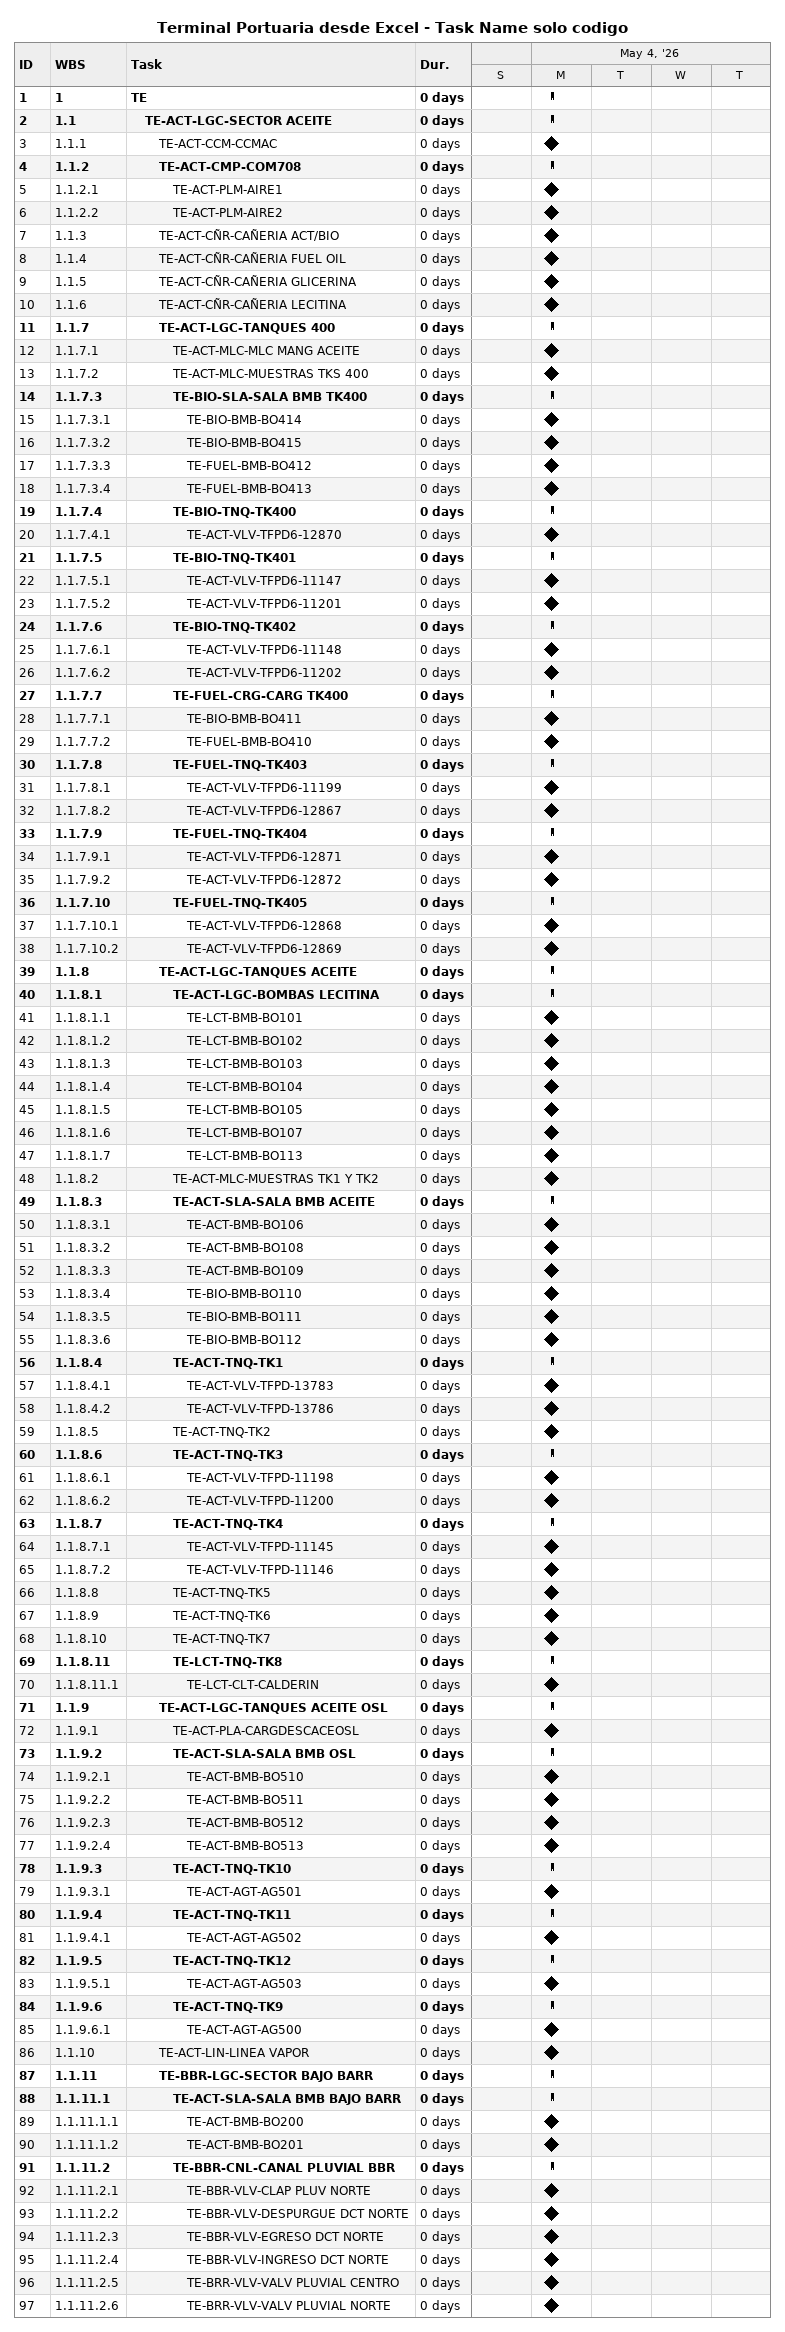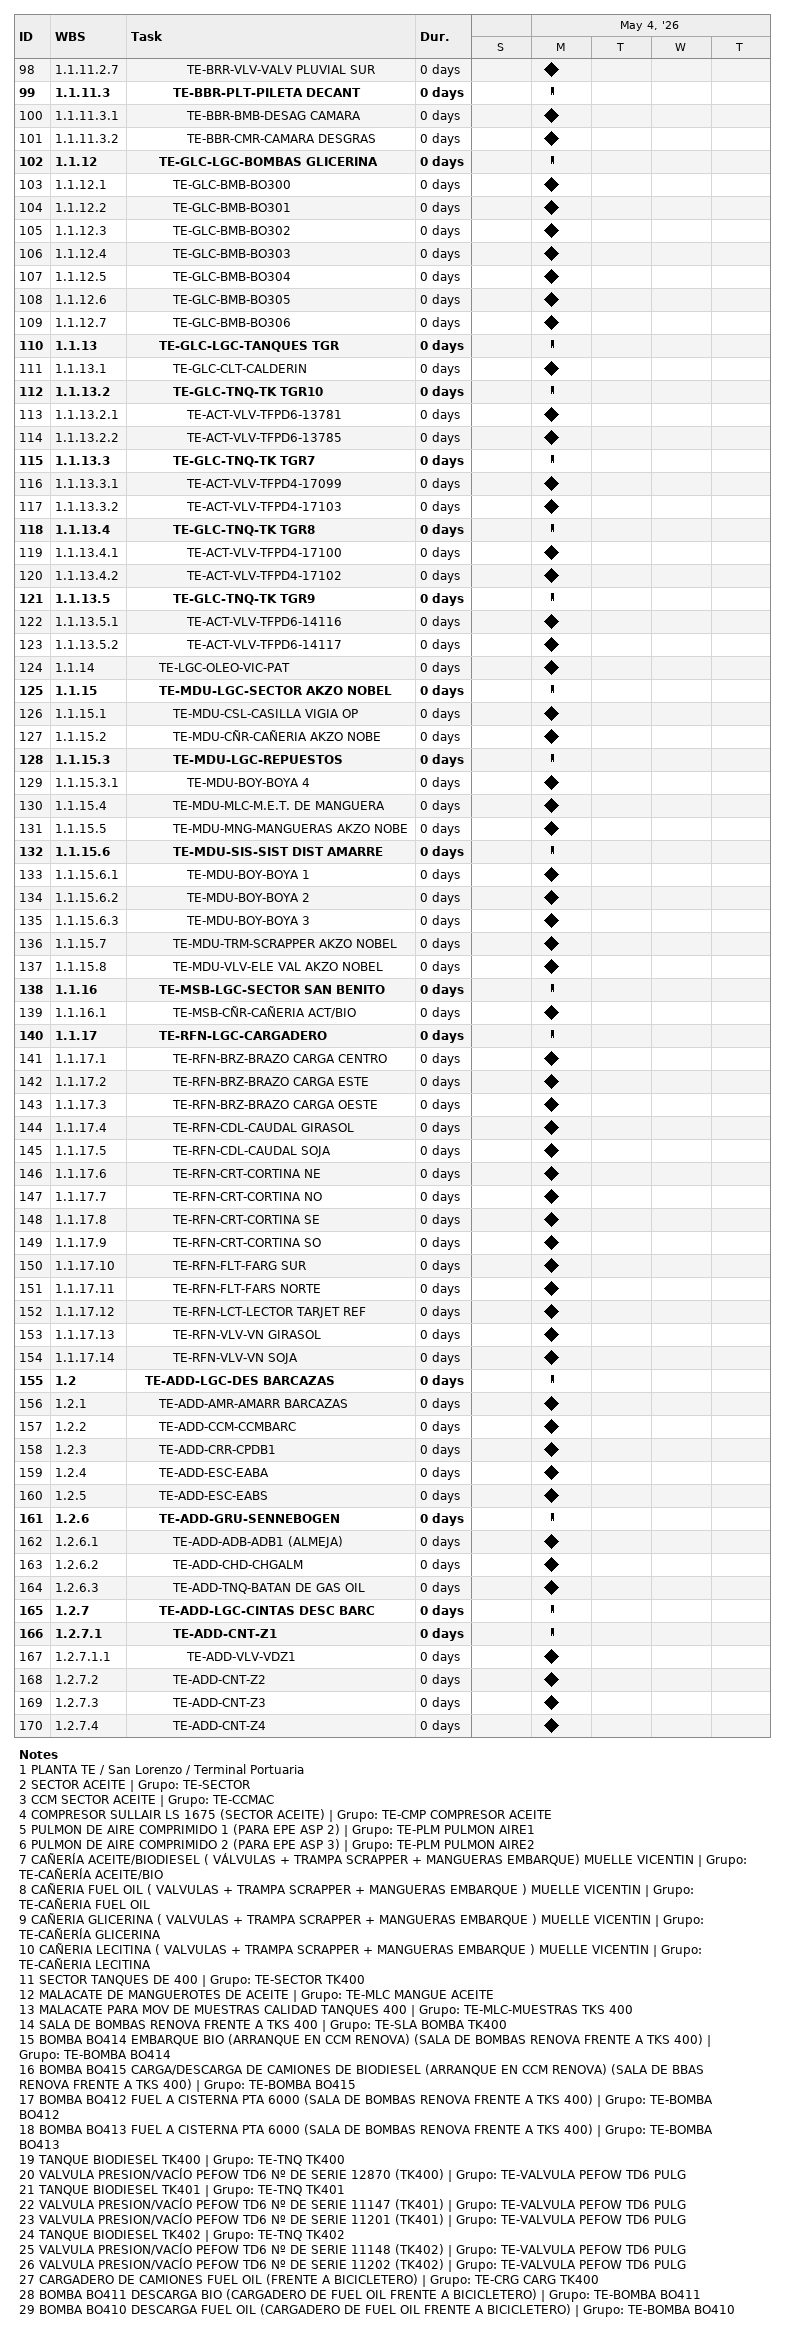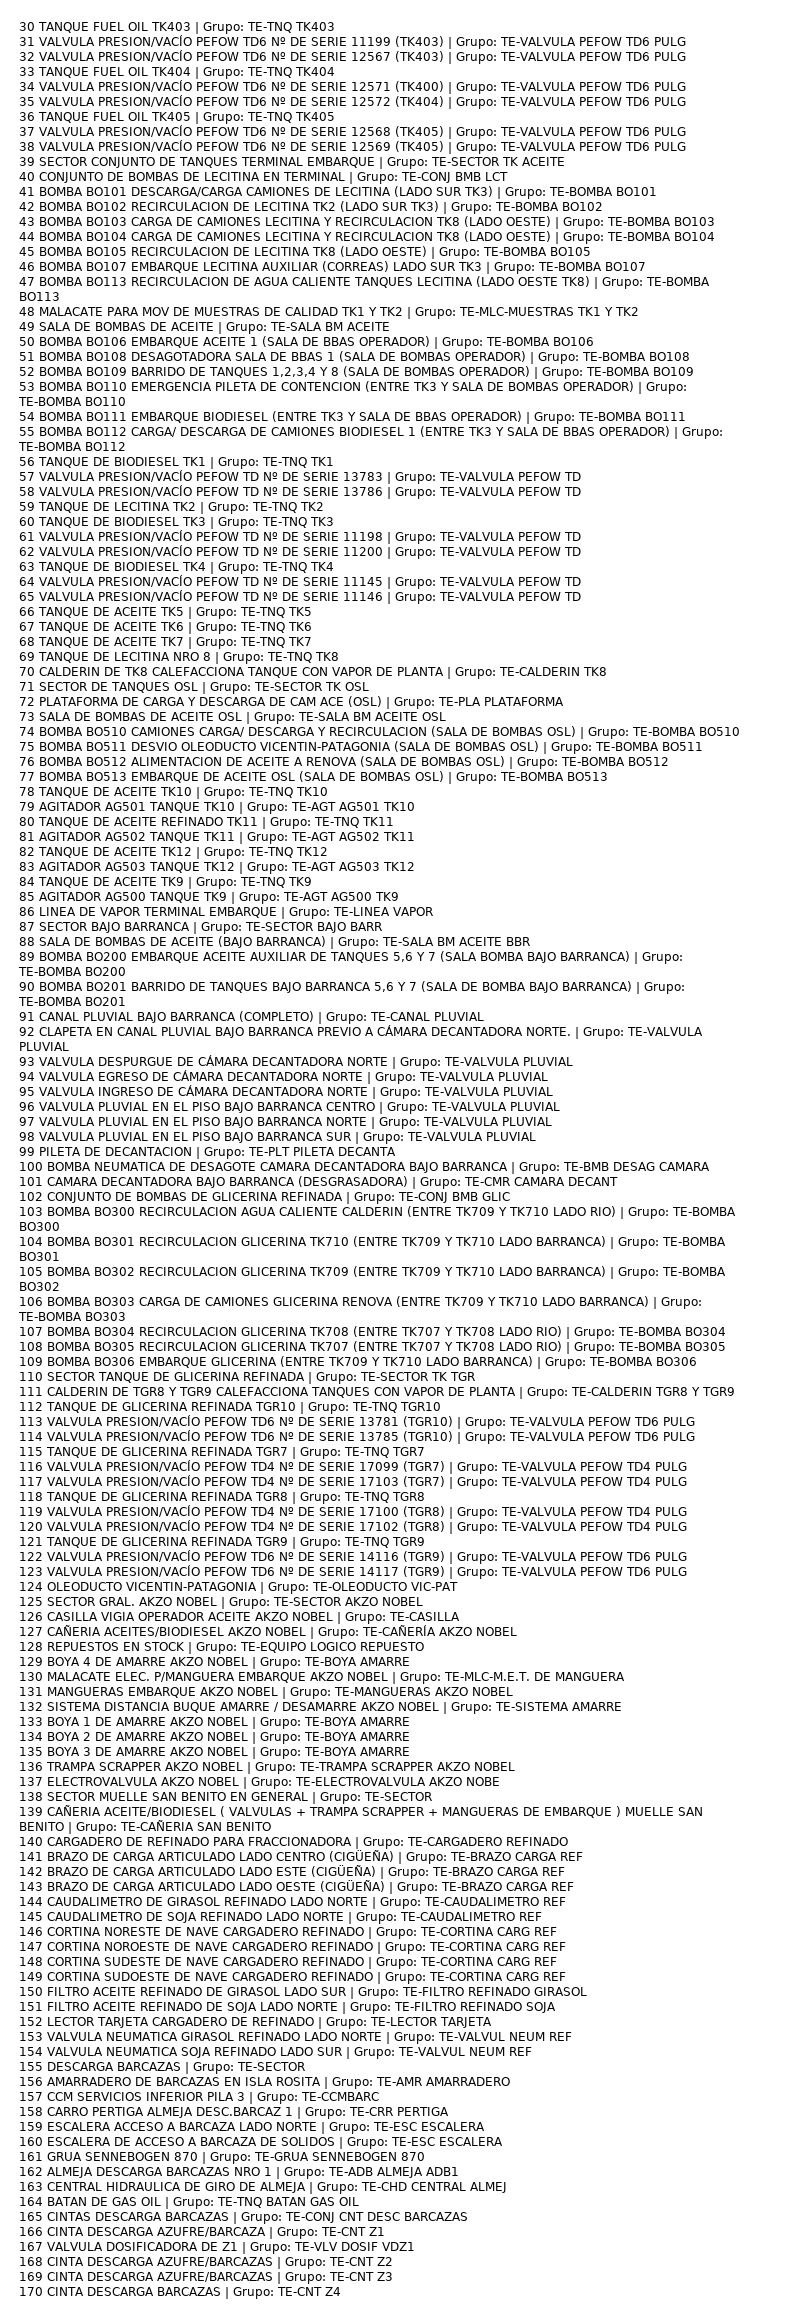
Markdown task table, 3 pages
Terminal Portuaria desde Excel - Task Name solo codigo

| ID | WBS | Task | Duration | Start | Finish |
|---|---|---|---|---|---|
| 1 | 1 | **TE** | 0d | 2026-05-04 | 2026-05-04 |
| 2 | 1.1 | **TE-ACT-LGC-SECTOR ACEITE** | 0d | 2026-05-04 | 2026-05-04 |
| 3 | 1.1.1 | TE-ACT-CCM-CCMAC | 0d | 2026-05-04 | 2026-05-04 |
| 4 | 1.1.2 | **TE-ACT-CMP-COM708** | 0d | 2026-05-04 | 2026-05-04 |
| 5 | 1.1.2.1 | TE-ACT-PLM-AIRE1 | 0d | 2026-05-04 | 2026-05-04 |
| 6 | 1.1.2.2 | TE-ACT-PLM-AIRE2 | 0d | 2026-05-04 | 2026-05-04 |
| 7 | 1.1.3 | TE-ACT-CÑR-CAÑERIA ACT/BIO | 0d | 2026-05-04 | 2026-05-04 |
| 8 | 1.1.4 | TE-ACT-CÑR-CAÑERIA FUEL OIL | 0d | 2026-05-04 | 2026-05-04 |
| 9 | 1.1.5 | TE-ACT-CÑR-CAÑERIA GLICERINA | 0d | 2026-05-04 | 2026-05-04 |
| 10 | 1.1.6 | TE-ACT-CÑR-CAÑERIA LECITINA | 0d | 2026-05-04 | 2026-05-04 |
| 11 | 1.1.7 | **TE-ACT-LGC-TANQUES 400** | 0d | 2026-05-04 | 2026-05-04 |
| 12 | 1.1.7.1 | TE-ACT-MLC-MLC MANG ACEITE | 0d | 2026-05-04 | 2026-05-04 |
| 13 | 1.1.7.2 | TE-ACT-MLC-MUESTRAS TKS 400 | 0d | 2026-05-04 | 2026-05-04 |
| 14 | 1.1.7.3 | **TE-BIO-SLA-SALA BMB TK400** | 0d | 2026-05-04 | 2026-05-04 |
| 15 | 1.1.7.3.1 | TE-BIO-BMB-BO414 | 0d | 2026-05-04 | 2026-05-04 |
| 16 | 1.1.7.3.2 | TE-BIO-BMB-BO415 | 0d | 2026-05-04 | 2026-05-04 |
| 17 | 1.1.7.3.3 | TE-FUEL-BMB-BO412 | 0d | 2026-05-04 | 2026-05-04 |
| 18 | 1.1.7.3.4 | TE-FUEL-BMB-BO413 | 0d | 2026-05-04 | 2026-05-04 |
| 19 | 1.1.7.4 | **TE-BIO-TNQ-TK400** | 0d | 2026-05-04 | 2026-05-04 |
| 20 | 1.1.7.4.1 | TE-ACT-VLV-TFPD6-12870 | 0d | 2026-05-04 | 2026-05-04 |
| 21 | 1.1.7.5 | **TE-BIO-TNQ-TK401** | 0d | 2026-05-04 | 2026-05-04 |
| 22 | 1.1.7.5.1 | TE-ACT-VLV-TFPD6-11147 | 0d | 2026-05-04 | 2026-05-04 |
| 23 | 1.1.7.5.2 | TE-ACT-VLV-TFPD6-11201 | 0d | 2026-05-04 | 2026-05-04 |
| 24 | 1.1.7.6 | **TE-BIO-TNQ-TK402** | 0d | 2026-05-04 | 2026-05-04 |
| 25 | 1.1.7.6.1 | TE-ACT-VLV-TFPD6-11148 | 0d | 2026-05-04 | 2026-05-04 |
| 26 | 1.1.7.6.2 | TE-ACT-VLV-TFPD6-11202 | 0d | 2026-05-04 | 2026-05-04 |
| 27 | 1.1.7.7 | **TE-FUEL-CRG-CARG TK400** | 0d | 2026-05-04 | 2026-05-04 |
| 28 | 1.1.7.7.1 | TE-BIO-BMB-BO411 | 0d | 2026-05-04 | 2026-05-04 |
| 29 | 1.1.7.7.2 | TE-FUEL-BMB-BO410 | 0d | 2026-05-04 | 2026-05-04 |
| 30 | 1.1.7.8 | **TE-FUEL-TNQ-TK403** | 0d | 2026-05-04 | 2026-05-04 |
| 31 | 1.1.7.8.1 | TE-ACT-VLV-TFPD6-11199 | 0d | 2026-05-04 | 2026-05-04 |
| 32 | 1.1.7.8.2 | TE-ACT-VLV-TFPD6-12867 | 0d | 2026-05-04 | 2026-05-04 |
| 33 | 1.1.7.9 | **TE-FUEL-TNQ-TK404** | 0d | 2026-05-04 | 2026-05-04 |
| 34 | 1.1.7.9.1 | TE-ACT-VLV-TFPD6-12871 | 0d | 2026-05-04 | 2026-05-04 |
| 35 | 1.1.7.9.2 | TE-ACT-VLV-TFPD6-12872 | 0d | 2026-05-04 | 2026-05-04 |
| 36 | 1.1.7.10 | **TE-FUEL-TNQ-TK405** | 0d | 2026-05-04 | 2026-05-04 |
| 37 | 1.1.7.10.1 | TE-ACT-VLV-TFPD6-12868 | 0d | 2026-05-04 | 2026-05-04 |
| 38 | 1.1.7.10.2 | TE-ACT-VLV-TFPD6-12869 | 0d | 2026-05-04 | 2026-05-04 |
| 39 | 1.1.8 | **TE-ACT-LGC-TANQUES ACEITE** | 0d | 2026-05-04 | 2026-05-04 |
| 40 | 1.1.8.1 | **TE-ACT-LGC-BOMBAS LECITINA** | 0d | 2026-05-04 | 2026-05-04 |
| 41 | 1.1.8.1.1 | TE-LCT-BMB-BO101 | 0d | 2026-05-04 | 2026-05-04 |
| 42 | 1.1.8.1.2 | TE-LCT-BMB-BO102 | 0d | 2026-05-04 | 2026-05-04 |
| 43 | 1.1.8.1.3 | TE-LCT-BMB-BO103 | 0d | 2026-05-04 | 2026-05-04 |
| 44 | 1.1.8.1.4 | TE-LCT-BMB-BO104 | 0d | 2026-05-04 | 2026-05-04 |
| 45 | 1.1.8.1.5 | TE-LCT-BMB-BO105 | 0d | 2026-05-04 | 2026-05-04 |
| 46 | 1.1.8.1.6 | TE-LCT-BMB-BO107 | 0d | 2026-05-04 | 2026-05-04 |
| 47 | 1.1.8.1.7 | TE-LCT-BMB-BO113 | 0d | 2026-05-04 | 2026-05-04 |
| 48 | 1.1.8.2 | TE-ACT-MLC-MUESTRAS TK1 Y TK2 | 0d | 2026-05-04 | 2026-05-04 |
| 49 | 1.1.8.3 | **TE-ACT-SLA-SALA BMB ACEITE** | 0d | 2026-05-04 | 2026-05-04 |
| 50 | 1.1.8.3.1 | TE-ACT-BMB-BO106 | 0d | 2026-05-04 | 2026-05-04 |
| 51 | 1.1.8.3.2 | TE-ACT-BMB-BO108 | 0d | 2026-05-04 | 2026-05-04 |
| 52 | 1.1.8.3.3 | TE-ACT-BMB-BO109 | 0d | 2026-05-04 | 2026-05-04 |
| 53 | 1.1.8.3.4 | TE-BIO-BMB-BO110 | 0d | 2026-05-04 | 2026-05-04 |
| 54 | 1.1.8.3.5 | TE-BIO-BMB-BO111 | 0d | 2026-05-04 | 2026-05-04 |
| 55 | 1.1.8.3.6 | TE-BIO-BMB-BO112 | 0d | 2026-05-04 | 2026-05-04 |
| 56 | 1.1.8.4 | **TE-ACT-TNQ-TK1** | 0d | 2026-05-04 | 2026-05-04 |
| 57 | 1.1.8.4.1 | TE-ACT-VLV-TFPD-13783 | 0d | 2026-05-04 | 2026-05-04 |
| 58 | 1.1.8.4.2 | TE-ACT-VLV-TFPD-13786 | 0d | 2026-05-04 | 2026-05-04 |
| 59 | 1.1.8.5 | TE-ACT-TNQ-TK2 | 0d | 2026-05-04 | 2026-05-04 |
| 60 | 1.1.8.6 | **TE-ACT-TNQ-TK3** | 0d | 2026-05-04 | 2026-05-04 |
| 61 | 1.1.8.6.1 | TE-ACT-VLV-TFPD-11198 | 0d | 2026-05-04 | 2026-05-04 |
| 62 | 1.1.8.6.2 | TE-ACT-VLV-TFPD-11200 | 0d | 2026-05-04 | 2026-05-04 |
| 63 | 1.1.8.7 | **TE-ACT-TNQ-TK4** | 0d | 2026-05-04 | 2026-05-04 |
| 64 | 1.1.8.7.1 | TE-ACT-VLV-TFPD-11145 | 0d | 2026-05-04 | 2026-05-04 |
| 65 | 1.1.8.7.2 | TE-ACT-VLV-TFPD-11146 | 0d | 2026-05-04 | 2026-05-04 |
| 66 | 1.1.8.8 | TE-ACT-TNQ-TK5 | 0d | 2026-05-04 | 2026-05-04 |
| 67 | 1.1.8.9 | TE-ACT-TNQ-TK6 | 0d | 2026-05-04 | 2026-05-04 |
| 68 | 1.1.8.10 | TE-ACT-TNQ-TK7 | 0d | 2026-05-04 | 2026-05-04 |
| 69 | 1.1.8.11 | **TE-LCT-TNQ-TK8** | 0d | 2026-05-04 | 2026-05-04 |
| 70 | 1.1.8.11.1 | TE-LCT-CLT-CALDERIN | 0d | 2026-05-04 | 2026-05-04 |
| 71 | 1.1.9 | **TE-ACT-LGC-TANQUES ACEITE OSL** | 0d | 2026-05-04 | 2026-05-04 |
| 72 | 1.1.9.1 | TE-ACT-PLA-CARGDESCACEOSL | 0d | 2026-05-04 | 2026-05-04 |
| 73 | 1.1.9.2 | **TE-ACT-SLA-SALA BMB OSL** | 0d | 2026-05-04 | 2026-05-04 |
| 74 | 1.1.9.2.1 | TE-ACT-BMB-BO510 | 0d | 2026-05-04 | 2026-05-04 |
| 75 | 1.1.9.2.2 | TE-ACT-BMB-BO511 | 0d | 2026-05-04 | 2026-05-04 |
| 76 | 1.1.9.2.3 | TE-ACT-BMB-BO512 | 0d | 2026-05-04 | 2026-05-04 |
| 77 | 1.1.9.2.4 | TE-ACT-BMB-BO513 | 0d | 2026-05-04 | 2026-05-04 |
| 78 | 1.1.9.3 | **TE-ACT-TNQ-TK10** | 0d | 2026-05-04 | 2026-05-04 |
| 79 | 1.1.9.3.1 | TE-ACT-AGT-AG501 | 0d | 2026-05-04 | 2026-05-04 |
| 80 | 1.1.9.4 | **TE-ACT-TNQ-TK11** | 0d | 2026-05-04 | 2026-05-04 |
| 81 | 1.1.9.4.1 | TE-ACT-AGT-AG502 | 0d | 2026-05-04 | 2026-05-04 |
| 82 | 1.1.9.5 | **TE-ACT-TNQ-TK12** | 0d | 2026-05-04 | 2026-05-04 |
| 83 | 1.1.9.5.1 | TE-ACT-AGT-AG503 | 0d | 2026-05-04 | 2026-05-04 |
| 84 | 1.1.9.6 | **TE-ACT-TNQ-TK9** | 0d | 2026-05-04 | 2026-05-04 |
| 85 | 1.1.9.6.1 | TE-ACT-AGT-AG500 | 0d | 2026-05-04 | 2026-05-04 |
| 86 | 1.1.10 | TE-ACT-LIN-LINEA VAPOR | 0d | 2026-05-04 | 2026-05-04 |
| 87 | 1.1.11 | **TE-BBR-LGC-SECTOR BAJO BARR** | 0d | 2026-05-04 | 2026-05-04 |
| 88 | 1.1.11.1 | **TE-ACT-SLA-SALA BMB BAJO BARR** | 0d | 2026-05-04 | 2026-05-04 |
| 89 | 1.1.11.1.1 | TE-ACT-BMB-BO200 | 0d | 2026-05-04 | 2026-05-04 |
| 90 | 1.1.11.1.2 | TE-ACT-BMB-BO201 | 0d | 2026-05-04 | 2026-05-04 |
| 91 | 1.1.11.2 | **TE-BBR-CNL-CANAL PLUVIAL BBR** | 0d | 2026-05-04 | 2026-05-04 |
| 92 | 1.1.11.2.1 | TE-BBR-VLV-CLAP PLUV NORTE | 0d | 2026-05-04 | 2026-05-04 |
| 93 | 1.1.11.2.2 | TE-BBR-VLV-DESPURGUE DCT NORTE | 0d | 2026-05-04 | 2026-05-04 |
| 94 | 1.1.11.2.3 | TE-BBR-VLV-EGRESO DCT NORTE | 0d | 2026-05-04 | 2026-05-04 |
| 95 | 1.1.11.2.4 | TE-BBR-VLV-INGRESO DCT NORTE | 0d | 2026-05-04 | 2026-05-04 |
| 96 | 1.1.11.2.5 | TE-BRR-VLV-VALV PLUVIAL CENTRO | 0d | 2026-05-04 | 2026-05-04 |
| 97 | 1.1.11.2.6 | TE-BRR-VLV-VALV PLUVIAL NORTE | 0d | 2026-05-04 | 2026-05-04 |
| 98 | 1.1.11.2.7 | TE-BRR-VLV-VALV PLUVIAL SUR | 0d | 2026-05-04 | 2026-05-04 |
| 99 | 1.1.11.3 | **TE-BBR-PLT-PILETA DECANT** | 0d | 2026-05-04 | 2026-05-04 |
| 100 | 1.1.11.3.1 | TE-BBR-BMB-DESAG CAMARA | 0d | 2026-05-04 | 2026-05-04 |
| 101 | 1.1.11.3.2 | TE-BBR-CMR-CAMARA DESGRAS | 0d | 2026-05-04 | 2026-05-04 |
| 102 | 1.1.12 | **TE-GLC-LGC-BOMBAS GLICERINA** | 0d | 2026-05-04 | 2026-05-04 |
| 103 | 1.1.12.1 | TE-GLC-BMB-BO300 | 0d | 2026-05-04 | 2026-05-04 |
| 104 | 1.1.12.2 | TE-GLC-BMB-BO301 | 0d | 2026-05-04 | 2026-05-04 |
| 105 | 1.1.12.3 | TE-GLC-BMB-BO302 | 0d | 2026-05-04 | 2026-05-04 |
| 106 | 1.1.12.4 | TE-GLC-BMB-BO303 | 0d | 2026-05-04 | 2026-05-04 |
| 107 | 1.1.12.5 | TE-GLC-BMB-BO304 | 0d | 2026-05-04 | 2026-05-04 |
| 108 | 1.1.12.6 | TE-GLC-BMB-BO305 | 0d | 2026-05-04 | 2026-05-04 |
| 109 | 1.1.12.7 | TE-GLC-BMB-BO306 | 0d | 2026-05-04 | 2026-05-04 |
| 110 | 1.1.13 | **TE-GLC-LGC-TANQUES TGR** | 0d | 2026-05-04 | 2026-05-04 |
| 111 | 1.1.13.1 | TE-GLC-CLT-CALDERIN | 0d | 2026-05-04 | 2026-05-04 |
| 112 | 1.1.13.2 | **TE-GLC-TNQ-TK TGR10** | 0d | 2026-05-04 | 2026-05-04 |
| 113 | 1.1.13.2.1 | TE-ACT-VLV-TFPD6-13781 | 0d | 2026-05-04 | 2026-05-04 |
| 114 | 1.1.13.2.2 | TE-ACT-VLV-TFPD6-13785 | 0d | 2026-05-04 | 2026-05-04 |
| 115 | 1.1.13.3 | **TE-GLC-TNQ-TK TGR7** | 0d | 2026-05-04 | 2026-05-04 |
| 116 | 1.1.13.3.1 | TE-ACT-VLV-TFPD4-17099 | 0d | 2026-05-04 | 2026-05-04 |
| 117 | 1.1.13.3.2 | TE-ACT-VLV-TFPD4-17103 | 0d | 2026-05-04 | 2026-05-04 |
| 118 | 1.1.13.4 | **TE-GLC-TNQ-TK TGR8** | 0d | 2026-05-04 | 2026-05-04 |
| 119 | 1.1.13.4.1 | TE-ACT-VLV-TFPD4-17100 | 0d | 2026-05-04 | 2026-05-04 |
| 120 | 1.1.13.4.2 | TE-ACT-VLV-TFPD4-17102 | 0d | 2026-05-04 | 2026-05-04 |
| 121 | 1.1.13.5 | **TE-GLC-TNQ-TK TGR9** | 0d | 2026-05-04 | 2026-05-04 |
| 122 | 1.1.13.5.1 | TE-ACT-VLV-TFPD6-14116 | 0d | 2026-05-04 | 2026-05-04 |
| 123 | 1.1.13.5.2 | TE-ACT-VLV-TFPD6-14117 | 0d | 2026-05-04 | 2026-05-04 |
| 124 | 1.1.14 | TE-LGC-OLEO-VIC-PAT | 0d | 2026-05-04 | 2026-05-04 |
| 125 | 1.1.15 | **TE-MDU-LGC-SECTOR AKZO NOBEL** | 0d | 2026-05-04 | 2026-05-04 |
| 126 | 1.1.15.1 | TE-MDU-CSL-CASILLA VIGIA OP | 0d | 2026-05-04 | 2026-05-04 |
| 127 | 1.1.15.2 | TE-MDU-CÑR-CAÑERIA AKZO NOBE | 0d | 2026-05-04 | 2026-05-04 |
| 128 | 1.1.15.3 | **TE-MDU-LGC-REPUESTOS** | 0d | 2026-05-04 | 2026-05-04 |
| 129 | 1.1.15.3.1 | TE-MDU-BOY-BOYA 4 | 0d | 2026-05-04 | 2026-05-04 |
| 130 | 1.1.15.4 | TE-MDU-MLC-M.E.T. DE MANGUERA | 0d | 2026-05-04 | 2026-05-04 |
| 131 | 1.1.15.5 | TE-MDU-MNG-MANGUERAS AKZO NOBE | 0d | 2026-05-04 | 2026-05-04 |
| 132 | 1.1.15.6 | **TE-MDU-SIS-SIST DIST AMARRE** | 0d | 2026-05-04 | 2026-05-04 |
| 133 | 1.1.15.6.1 | TE-MDU-BOY-BOYA 1 | 0d | 2026-05-04 | 2026-05-04 |
| 134 | 1.1.15.6.2 | TE-MDU-BOY-BOYA 2 | 0d | 2026-05-04 | 2026-05-04 |
| 135 | 1.1.15.6.3 | TE-MDU-BOY-BOYA 3 | 0d | 2026-05-04 | 2026-05-04 |
| 136 | 1.1.15.7 | TE-MDU-TRM-SCRAPPER AKZO NOBEL | 0d | 2026-05-04 | 2026-05-04 |
| 137 | 1.1.15.8 | TE-MDU-VLV-ELE VAL AKZO NOBEL | 0d | 2026-05-04 | 2026-05-04 |
| 138 | 1.1.16 | **TE-MSB-LGC-SECTOR SAN BENITO** | 0d | 2026-05-04 | 2026-05-04 |
| 139 | 1.1.16.1 | TE-MSB-CÑR-CAÑERIA ACT/BIO | 0d | 2026-05-04 | 2026-05-04 |
| 140 | 1.1.17 | **TE-RFN-LGC-CARGADERO** | 0d | 2026-05-04 | 2026-05-04 |
| 141 | 1.1.17.1 | TE-RFN-BRZ-BRAZO CARGA CENTRO | 0d | 2026-05-04 | 2026-05-04 |
| 142 | 1.1.17.2 | TE-RFN-BRZ-BRAZO CARGA ESTE | 0d | 2026-05-04 | 2026-05-04 |
| 143 | 1.1.17.3 | TE-RFN-BRZ-BRAZO CARGA OESTE | 0d | 2026-05-04 | 2026-05-04 |
| 144 | 1.1.17.4 | TE-RFN-CDL-CAUDAL GIRASOL | 0d | 2026-05-04 | 2026-05-04 |
| 145 | 1.1.17.5 | TE-RFN-CDL-CAUDAL SOJA | 0d | 2026-05-04 | 2026-05-04 |
| 146 | 1.1.17.6 | TE-RFN-CRT-CORTINA NE | 0d | 2026-05-04 | 2026-05-04 |
| 147 | 1.1.17.7 | TE-RFN-CRT-CORTINA NO | 0d | 2026-05-04 | 2026-05-04 |
| 148 | 1.1.17.8 | TE-RFN-CRT-CORTINA SE | 0d | 2026-05-04 | 2026-05-04 |
| 149 | 1.1.17.9 | TE-RFN-CRT-CORTINA SO | 0d | 2026-05-04 | 2026-05-04 |
| 150 | 1.1.17.10 | TE-RFN-FLT-FARG SUR | 0d | 2026-05-04 | 2026-05-04 |
| 151 | 1.1.17.11 | TE-RFN-FLT-FARS NORTE | 0d | 2026-05-04 | 2026-05-04 |
| 152 | 1.1.17.12 | TE-RFN-LCT-LECTOR TARJET REF | 0d | 2026-05-04 | 2026-05-04 |
| 153 | 1.1.17.13 | TE-RFN-VLV-VN GIRASOL | 0d | 2026-05-04 | 2026-05-04 |
| 154 | 1.1.17.14 | TE-RFN-VLV-VN SOJA | 0d | 2026-05-04 | 2026-05-04 |
| 155 | 1.2 | **TE-ADD-LGC-DES BARCAZAS** | 0d | 2026-05-04 | 2026-05-04 |
| 156 | 1.2.1 | TE-ADD-AMR-AMARR BARCAZAS | 0d | 2026-05-04 | 2026-05-04 |
| 157 | 1.2.2 | TE-ADD-CCM-CCMBARC | 0d | 2026-05-04 | 2026-05-04 |
| 158 | 1.2.3 | TE-ADD-CRR-CPDB1 | 0d | 2026-05-04 | 2026-05-04 |
| 159 | 1.2.4 | TE-ADD-ESC-EABA | 0d | 2026-05-04 | 2026-05-04 |
| 160 | 1.2.5 | TE-ADD-ESC-EABS | 0d | 2026-05-04 | 2026-05-04 |
| 161 | 1.2.6 | **TE-ADD-GRU-SENNEBOGEN** | 0d | 2026-05-04 | 2026-05-04 |
| 162 | 1.2.6.1 | TE-ADD-ADB-ADB1 (ALMEJA) | 0d | 2026-05-04 | 2026-05-04 |
| 163 | 1.2.6.2 | TE-ADD-CHD-CHGALM | 0d | 2026-05-04 | 2026-05-04 |
| 164 | 1.2.6.3 | TE-ADD-TNQ-BATAN DE GAS OIL | 0d | 2026-05-04 | 2026-05-04 |
| 165 | 1.2.7 | **TE-ADD-LGC-CINTAS DESC BARC** | 0d | 2026-05-04 | 2026-05-04 |
| 166 | 1.2.7.1 | **TE-ADD-CNT-Z1** | 0d | 2026-05-04 | 2026-05-04 |
| 167 | 1.2.7.1.1 | TE-ADD-VLV-VDZ1 | 0d | 2026-05-04 | 2026-05-04 |
| 168 | 1.2.7.2 | TE-ADD-CNT-Z2 | 0d | 2026-05-04 | 2026-05-04 |
| 169 | 1.2.7.3 | TE-ADD-CNT-Z3 | 0d | 2026-05-04 | 2026-05-04 |
| 170 | 1.2.7.4 | TE-ADD-CNT-Z4 | 0d | 2026-05-04 | 2026-05-04 |

Notes
- 1: PLANTA TE / San Lorenzo / Terminal Portuaria
- 2: SECTOR ACEITE | Grupo: TE-SECTOR
- 3: CCM SECTOR ACEITE | Grupo: TE-CCMAC
- 4: COMPRESOR SULLAIR LS 1675 (SECTOR ACEITE) | Grupo: TE-CMP COMPRESOR ACEITE
- 5: PULMON DE AIRE COMPRIMIDO 1 (PARA EPE ASP 2) | Grupo: TE-PLM PULMON AIRE1
- 6: PULMON DE AIRE COMPRIMIDO 2 (PARA EPE ASP 3) | Grupo: TE-PLM PULMON AIRE2
- 7: CAÑERÍA ACEITE/BIODIESEL ( VÁLVULAS + TRAMPA SCRAPPER + MANGUERAS EMBARQUE) MUELLE VICENTIN | Grupo: TE-CAÑERÍA ACEITE/BIO
- 8: CAÑERIA FUEL OIL ( VALVULAS + TRAMPA SCRAPPER + MANGUERAS EMBARQUE ) MUELLE VICENTIN | Grupo: TE-CAÑERIA FUEL OIL
- 9: CAÑERIA GLICERINA ( VALVULAS + TRAMPA SCRAPPER + MANGUERAS EMBARQUE ) MUELLE VICENTIN | Grupo: TE-CAÑERÍA GLICERINA
- 10: CAÑERIA LECITINA ( VALVULAS + TRAMPA SCRAPPER + MANGUERAS EMBARQUE ) MUELLE VICENTIN | Grupo: TE-CAÑERIA LECITINA
- 11: SECTOR TANQUES DE 400 | Grupo: TE-SECTOR TK400
- 12: MALACATE DE MANGUEROTES DE ACEITE | Grupo: TE-MLC MANGUE ACEITE
- 13: MALACATE PARA MOV DE MUESTRAS CALIDAD TANQUES 400 | Grupo: TE-MLC-MUESTRAS TKS 400
- 14: SALA DE BOMBAS RENOVA FRENTE A TKS 400 | Grupo: TE-SLA BOMBA TK400
- 15: BOMBA BO414 EMBARQUE BIO (ARRANQUE EN CCM RENOVA) (SALA DE BOMBAS RENOVA FRENTE A TKS 400) | Grupo: TE-BOMBA BO414
- 16: BOMBA BO415 CARGA/DESCARGA DE CAMIONES DE BIODIESEL (ARRANQUE EN CCM RENOVA) (SALA DE BBAS RENOVA FRENTE A TKS 400) | Grupo: TE-BOMBA BO415
- 17: BOMBA BO412 FUEL A CISTERNA PTA 6000 (SALA DE BOMBAS RENOVA FRENTE A TKS 400) | Grupo: TE-BOMBA BO412
- 18: BOMBA BO413 FUEL A CISTERNA PTA 6000 (SALA DE BOMBAS RENOVA FRENTE A TKS 400) | Grupo: TE-BOMBA BO413
- 19: TANQUE BIODIESEL TK400 | Grupo: TE-TNQ TK400
- 20: VALVULA PRESION/VACÍO PEFOW TD6 Nº DE SERIE 12870 (TK400) | Grupo: TE-VALVULA PEFOW TD6 PULG
- 21: TANQUE BIODIESEL TK401 | Grupo: TE-TNQ TK401
- 22: VALVULA PRESION/VACÍO PEFOW TD6 Nº DE SERIE 11147 (TK401) | Grupo: TE-VALVULA PEFOW TD6 PULG
- 23: VALVULA PRESION/VACÍO PEFOW TD6 Nº DE SERIE 11201 (TK401) | Grupo: TE-VALVULA PEFOW TD6 PULG
- 24: TANQUE BIODIESEL TK402 | Grupo: TE-TNQ TK402
- 25: VALVULA PRESION/VACÍO PEFOW TD6 Nº DE SERIE 11148 (TK402) | Grupo: TE-VALVULA PEFOW TD6 PULG
- 26: VALVULA PRESION/VACÍO PEFOW TD6 Nº DE SERIE 11202 (TK402) | Grupo: TE-VALVULA PEFOW TD6 PULG
- 27: CARGADERO DE CAMIONES FUEL OIL (FRENTE A BICICLETERO) | Grupo: TE-CRG CARG TK400
- 28: BOMBA BO411 DESCARGA BIO (CARGADERO DE FUEL OIL FRENTE A BICICLETERO) | Grupo: TE-BOMBA BO411
- 29: BOMBA BO410 DESCARGA FUEL OIL (CARGADERO DE FUEL OIL FRENTE A BICICLETERO) | Grupo: TE-BOMBA BO410
- 30: TANQUE FUEL OIL TK403 | Grupo: TE-TNQ TK403
- 31: VALVULA PRESION/VACÍO PEFOW TD6 Nº DE SERIE 11199 (TK403) | Grupo: TE-VALVULA PEFOW TD6 PULG
- 32: VALVULA PRESION/VACÍO PEFOW TD6 Nº DE SERIE 12567 (TK403) | Grupo: TE-VALVULA PEFOW TD6 PULG
- 33: TANQUE FUEL OIL TK404 | Grupo: TE-TNQ TK404
- 34: VALVULA PRESION/VACÍO PEFOW TD6 Nº DE SERIE 12571 (TK400) | Grupo: TE-VALVULA PEFOW TD6 PULG
- 35: VALVULA PRESION/VACÍO PEFOW TD6 Nº DE SERIE 12572 (TK404) | Grupo: TE-VALVULA PEFOW TD6 PULG
- 36: TANQUE FUEL OIL TK405 | Grupo: TE-TNQ TK405
- 37: VALVULA PRESION/VACÍO PEFOW TD6 Nº DE SERIE 12568 (TK405) | Grupo: TE-VALVULA PEFOW TD6 PULG
- 38: VALVULA PRESION/VACÍO PEFOW TD6 Nº DE SERIE 12569 (TK405) | Grupo: TE-VALVULA PEFOW TD6 PULG
- 39: SECTOR CONJUNTO DE TANQUES TERMINAL EMBARQUE | Grupo: TE-SECTOR TK ACEITE
- 40: CONJUNTO DE BOMBAS DE LECITINA EN TERMINAL | Grupo: TE-CONJ BMB LCT
- 41: BOMBA BO101 DESCARGA/CARGA CAMIONES DE LECITINA (LADO SUR TK3) | Grupo: TE-BOMBA BO101
- 42: BOMBA BO102 RECIRCULACION DE LECITINA TK2 (LADO SUR TK3) | Grupo: TE-BOMBA BO102
- 43: BOMBA BO103 CARGA DE CAMIONES LECITINA Y RECIRCULACION TK8 (LADO OESTE) | Grupo: TE-BOMBA BO103
- 44: BOMBA BO104 CARGA DE CAMIONES LECITINA Y RECIRCULACION TK8 (LADO OESTE) | Grupo: TE-BOMBA BO104
- 45: BOMBA BO105 RECIRCULACION DE LECITINA TK8 (LADO OESTE) | Grupo: TE-BOMBA BO105
- 46: BOMBA BO107 EMBARQUE LECITINA AUXILIAR (CORREAS) LADO SUR TK3 | Grupo: TE-BOMBA BO107
- 47: BOMBA BO113 RECIRCULACION DE AGUA CALIENTE TANQUES LECITINA (LADO OESTE TK8) | Grupo: TE-BOMBA BO113
- 48: MALACATE PARA MOV DE MUESTRAS DE CALIDAD TK1 Y TK2 | Grupo: TE-MLC-MUESTRAS TK1 Y TK2
- 49: SALA DE BOMBAS DE ACEITE | Grupo: TE-SALA BM ACEITE
- 50: BOMBA BO106 EMBARQUE ACEITE 1 (SALA DE BBAS OPERADOR) | Grupo: TE-BOMBA BO106
- 51: BOMBA BO108 DESAGOTADORA SALA DE BBAS 1 (SALA DE BOMBAS OPERADOR) | Grupo: TE-BOMBA BO108
- 52: BOMBA BO109 BARRIDO DE TANQUES 1,2,3,4 Y 8 (SALA DE BOMBAS OPERADOR) | Grupo: TE-BOMBA BO109
- 53: BOMBA BO110 EMERGENCIA PILETA DE CONTENCION (ENTRE TK3 Y SALA DE BOMBAS OPERADOR) | Grupo: TE-BOMBA BO110
- 54: BOMBA BO111 EMBARQUE BIODIESEL (ENTRE TK3 Y SALA DE BBAS OPERADOR) | Grupo: TE-BOMBA BO111
- 55: BOMBA BO112 CARGA/ DESCARGA DE CAMIONES BIODIESEL 1 (ENTRE TK3 Y SALA DE BBAS OPERADOR) | Grupo: TE-BOMBA BO112
- 56: TANQUE DE BIODIESEL TK1 | Grupo: TE-TNQ TK1
- 57: VALVULA PRESION/VACÍO PEFOW TD Nº DE SERIE 13783 | Grupo: TE-VALVULA PEFOW TD
- 58: VALVULA PRESION/VACÍO PEFOW TD Nº DE SERIE 13786 | Grupo: TE-VALVULA PEFOW TD
- 59: TANQUE DE LECITINA TK2 | Grupo: TE-TNQ TK2
- 60: TANQUE DE BIODIESEL TK3 | Grupo: TE-TNQ TK3
- 61: VALVULA PRESION/VACÍO PEFOW TD Nº DE SERIE 11198 | Grupo: TE-VALVULA PEFOW TD
- 62: VALVULA PRESION/VACÍO PEFOW TD Nº DE SERIE 11200 | Grupo: TE-VALVULA PEFOW TD
- 63: TANQUE DE BIODIESEL TK4 | Grupo: TE-TNQ TK4
- 64: VALVULA PRESION/VACÍO PEFOW TD Nº DE SERIE 11145 | Grupo: TE-VALVULA PEFOW TD
- 65: VALVULA PRESION/VACÍO PEFOW TD Nº DE SERIE 11146 | Grupo: TE-VALVULA PEFOW TD
- 66: TANQUE DE ACEITE TK5 | Grupo: TE-TNQ TK5
- 67: TANQUE DE ACEITE TK6 | Grupo: TE-TNQ TK6
- 68: TANQUE DE ACEITE TK7 | Grupo: TE-TNQ TK7
- 69: TANQUE DE LECITINA NRO 8 | Grupo: TE-TNQ TK8
- 70: CALDERIN DE TK8 CALEFACCIONA TANQUE CON VAPOR DE PLANTA | Grupo: TE-CALDERIN TK8
- 71: SECTOR DE TANQUES OSL | Grupo: TE-SECTOR TK OSL
- 72: PLATAFORMA DE CARGA Y DESCARGA DE CAM ACE (OSL) | Grupo: TE-PLA PLATAFORMA
- 73: SALA DE BOMBAS DE ACEITE OSL | Grupo: TE-SALA BM ACEITE OSL
- 74: BOMBA BO510 CAMIONES CARGA/ DESCARGA Y RECIRCULACION (SALA DE BOMBAS OSL) | Grupo: TE-BOMBA BO510
- 75: BOMBA BO511 DESVIO OLEODUCTO VICENTIN-PATAGONIA (SALA DE BOMBAS OSL) | Grupo: TE-BOMBA BO511
- 76: BOMBA BO512 ALIMENTACION DE ACEITE A RENOVA (SALA DE BOMBAS OSL) | Grupo: TE-BOMBA BO512
- 77: BOMBA BO513 EMBARQUE DE ACEITE OSL (SALA DE BOMBAS OSL) | Grupo: TE-BOMBA BO513
- 78: TANQUE DE ACEITE TK10 | Grupo: TE-TNQ TK10
- 79: AGITADOR AG501 TANQUE TK10 | Grupo: TE-AGT AG501 TK10
- 80: TANQUE DE ACEITE REFINADO TK11 | Grupo: TE-TNQ TK11
- 81: AGITADOR AG502 TANQUE TK11 | Grupo: TE-AGT AG502 TK11
- 82: TANQUE DE ACEITE TK12 | Grupo: TE-TNQ TK12
- 83: AGITADOR AG503 TANQUE TK12 | Grupo: TE-AGT AG503 TK12
- 84: TANQUE DE ACEITE TK9 | Grupo: TE-TNQ TK9
- 85: AGITADOR AG500 TANQUE TK9 | Grupo: TE-AGT AG500 TK9
- 86: LINEA DE VAPOR TERMINAL EMBARQUE | Grupo: TE-LINEA VAPOR
- 87: SECTOR BAJO BARRANCA | Grupo: TE-SECTOR BAJO BARR
- 88: SALA DE BOMBAS DE ACEITE (BAJO BARRANCA) | Grupo: TE-SALA BM ACEITE BBR
- 89: BOMBA BO200 EMBARQUE ACEITE AUXILIAR DE TANQUES 5,6 Y 7 (SALA BOMBA BAJO BARRANCA) | Grupo: TE-BOMBA BO200
- 90: BOMBA BO201 BARRIDO DE TANQUES BAJO BARRANCA 5,6 Y 7 (SALA DE BOMBA BAJO BARRANCA) | Grupo: TE-BOMBA BO201
- 91: CANAL PLUVIAL BAJO BARRANCA (COMPLETO) | Grupo: TE-CANAL PLUVIAL
- 92: CLAPETA EN CANAL PLUVIAL BAJO BARRANCA PREVIO A CÁMARA DECANTADORA NORTE. | Grupo: TE-VALVULA PLUVIAL
- 93: VALVULA DESPURGUE DE CÁMARA DECANTADORA NORTE | Grupo: TE-VALVULA PLUVIAL
- 94: VALVULA EGRESO DE CÁMARA DECANTADORA NORTE | Grupo: TE-VALVULA PLUVIAL
- 95: VALVULA INGRESO DE CÁMARA DECANTADORA NORTE | Grupo: TE-VALVULA PLUVIAL
- 96: VALVULA PLUVIAL EN EL PISO BAJO BARRANCA CENTRO | Grupo: TE-VALVULA PLUVIAL
- 97: VALVULA PLUVIAL EN EL PISO BAJO BARRANCA NORTE | Grupo: TE-VALVULA PLUVIAL
- 98: VALVULA PLUVIAL EN EL PISO BAJO BARRANCA SUR | Grupo: TE-VALVULA PLUVIAL
- 99: PILETA DE DECANTACION | Grupo: TE-PLT PILETA DECANTA
- 100: BOMBA NEUMATICA DE DESAGOTE CAMARA DECANTADORA BAJO BARRANCA | Grupo: TE-BMB DESAG CAMARA
- 101: CAMARA DECANTADORA BAJO BARRANCA (DESGRASADORA) | Grupo: TE-CMR CAMARA DECANT
- 102: CONJUNTO DE BOMBAS DE GLICERINA REFINADA | Grupo: TE-CONJ BMB GLIC
- 103: BOMBA BO300 RECIRCULACION AGUA CALIENTE CALDERIN (ENTRE TK709 Y TK710 LADO RIO) | Grupo: TE-BOMBA BO300
- 104: BOMBA BO301 RECIRCULACION GLICERINA TK710 (ENTRE TK709 Y TK710 LADO BARRANCA) | Grupo: TE-BOMBA BO301
- 105: BOMBA BO302 RECIRCULACION GLICERINA TK709 (ENTRE TK709 Y TK710 LADO BARRANCA) | Grupo: TE-BOMBA BO302
- 106: BOMBA BO303 CARGA DE CAMIONES GLICERINA RENOVA (ENTRE TK709 Y TK710 LADO BARRANCA) | Grupo: TE-BOMBA BO303
- 107: BOMBA BO304 RECIRCULACION GLICERINA TK708 (ENTRE TK707 Y TK708 LADO RIO) | Grupo: TE-BOMBA BO304
- 108: BOMBA BO305 RECIRCULACION GLICERINA TK707 (ENTRE TK707 Y TK708 LADO RIO) | Grupo: TE-BOMBA BO305
- 109: BOMBA BO306 EMBARQUE GLICERINA (ENTRE TK709 Y TK710 LADO BARRANCA) | Grupo: TE-BOMBA BO306
- 110: SECTOR TANQUE DE GLICERINA REFINADA | Grupo: TE-SECTOR TK TGR
- 111: CALDERIN DE TGR8 Y TGR9 CALEFACCIONA TANQUES CON VAPOR DE PLANTA | Grupo: TE-CALDERIN TGR8 Y TGR9
- 112: TANQUE DE GLICERINA REFINADA TGR10 | Grupo: TE-TNQ TGR10
- 113: VALVULA PRESION/VACÍO PEFOW TD6 Nº DE SERIE 13781 (TGR10) | Grupo: TE-VALVULA PEFOW TD6 PULG
- 114: VALVULA PRESION/VACÍO PEFOW TD6 Nº DE SERIE 13785 (TGR10) | Grupo: TE-VALVULA PEFOW TD6 PULG
- 115: TANQUE DE GLICERINA REFINADA TGR7 | Grupo: TE-TNQ TGR7
- 116: VALVULA PRESION/VACÍO PEFOW TD4 Nº DE SERIE 17099 (TGR7) | Grupo: TE-VALVULA PEFOW TD4 PULG
- 117: VALVULA PRESION/VACÍO PEFOW TD4 Nº DE SERIE 17103 (TGR7) | Grupo: TE-VALVULA PEFOW TD4 PULG
- 118: TANQUE DE GLICERINA REFINADA TGR8 | Grupo: TE-TNQ TGR8
- 119: VALVULA PRESION/VACÍO PEFOW TD4 Nº DE SERIE 17100 (TGR8) | Grupo: TE-VALVULA PEFOW TD4 PULG
- 120: VALVULA PRESION/VACÍO PEFOW TD4 Nº DE SERIE 17102 (TGR8) | Grupo: TE-VALVULA PEFOW TD4 PULG
- 121: TANQUE DE GLICERINA REFINADA TGR9 | Grupo: TE-TNQ TGR9
- 122: VALVULA PRESION/VACÍO PEFOW TD6 Nº DE SERIE 14116 (TGR9) | Grupo: TE-VALVULA PEFOW TD6 PULG
- 123: VALVULA PRESION/VACÍO PEFOW TD6 Nº DE SERIE 14117 (TGR9) | Grupo: TE-VALVULA PEFOW TD6 PULG
- 124: OLEODUCTO VICENTIN-PATAGONIA | Grupo: TE-OLEODUCTO VIC-PAT
- 125: SECTOR GRAL. AKZO NOBEL | Grupo: TE-SECTOR AKZO NOBEL
- 126: CASILLA VIGIA OPERADOR ACEITE AKZO NOBEL | Grupo: TE-CASILLA
- 127: CAÑERIA ACEITES/BIODIESEL AKZO NOBEL | Grupo: TE-CAÑERÍA AKZO NOBEL
- 128: REPUESTOS EN STOCK | Grupo: TE-EQUIPO LOGICO REPUESTO
- 129: BOYA 4 DE AMARRE AKZO NOBEL | Grupo: TE-BOYA AMARRE
- 130: MALACATE ELEC. P/MANGUERA EMBARQUE AKZO NOBEL | Grupo: TE-MLC-M.E.T. DE MANGUERA
- 131: MANGUERAS EMBARQUE AKZO NOBEL | Grupo: TE-MANGUERAS AKZO NOBEL
- 132: SISTEMA DISTANCIA BUQUE AMARRE / DESAMARRE AKZO NOBEL | Grupo: TE-SISTEMA AMARRE
- 133: BOYA 1 DE AMARRE AKZO NOBEL | Grupo: TE-BOYA AMARRE
- 134: BOYA 2 DE AMARRE AKZO NOBEL | Grupo: TE-BOYA AMARRE
- 135: BOYA 3 DE AMARRE AKZO NOBEL | Grupo: TE-BOYA AMARRE
- 136: TRAMPA SCRAPPER AKZO NOBEL | Grupo: TE-TRAMPA SCRAPPER AKZO NOBEL
- 137: ELECTROVALVULA AKZO NOBEL | Grupo: TE-ELECTROVALVULA AKZO NOBE
- 138: SECTOR MUELLE SAN BENITO EN GENERAL | Grupo: TE-SECTOR
- 139: CAÑERIA ACEITE/BIODIESEL ( VALVULAS + TRAMPA SCRAPPER + MANGUERAS DE EMBARQUE ) MUELLE SAN BENITO | Grupo: TE-CAÑERIA SAN BENITO
- 140: CARGADERO DE REFINADO PARA FRACCIONADORA | Grupo: TE-CARGADERO REFINADO
- 141: BRAZO DE CARGA ARTICULADO LADO CENTRO (CIGÜEÑA) | Grupo: TE-BRAZO CARGA REF
- 142: BRAZO DE CARGA ARTICULADO LADO ESTE (CIGÜEÑA) | Grupo: TE-BRAZO CARGA REF
- 143: BRAZO DE CARGA ARTICULADO LADO OESTE (CIGÜEÑA) | Grupo: TE-BRAZO CARGA REF
- 144: CAUDALIMETRO DE GIRASOL REFINADO LADO NORTE | Grupo: TE-CAUDALIMETRO REF
- 145: CAUDALIMETRO DE SOJA REFINADO LADO NORTE | Grupo: TE-CAUDALIMETRO REF
- 146: CORTINA NORESTE DE NAVE CARGADERO REFINADO | Grupo: TE-CORTINA CARG REF
- 147: CORTINA NOROESTE DE NAVE CARGADERO REFINADO | Grupo: TE-CORTINA CARG REF
- 148: CORTINA SUDESTE DE NAVE CARGADERO REFINADO | Grupo: TE-CORTINA CARG REF
- 149: CORTINA SUDOESTE DE NAVE CARGADERO REFINADO | Grupo: TE-CORTINA CARG REF
- 150: FILTRO ACEITE REFINADO DE GIRASOL LADO SUR | Grupo: TE-FILTRO REFINADO GIRASOL
- 151: FILTRO ACEITE REFINADO DE SOJA LADO NORTE | Grupo: TE-FILTRO REFINADO SOJA
- 152: LECTOR TARJETA CARGADERO DE REFINADO | Grupo: TE-LECTOR TARJETA
- 153: VALVULA NEUMATICA GIRASOL REFINADO LADO NORTE | Grupo: TE-VALVUL NEUM REF
- 154: VALVULA NEUMATICA SOJA REFINADO LADO SUR | Grupo: TE-VALVUL NEUM REF
- 155: DESCARGA BARCAZAS | Grupo: TE-SECTOR
- 156: AMARRADERO DE BARCAZAS EN ISLA ROSITA | Grupo: TE-AMR AMARRADERO
- 157: CCM SERVICIOS INFERIOR PILA 3 | Grupo: TE-CCMBARC
- 158: CARRO PERTIGA ALMEJA DESC.BARCAZ 1 | Grupo: TE-CRR PERTIGA
- 159: ESCALERA ACCESO A BARCAZA LADO NORTE | Grupo: TE-ESC ESCALERA
- 160: ESCALERA DE ACCESO A BARCAZA DE SOLIDOS | Grupo: TE-ESC ESCALERA
- 161: GRUA SENNEBOGEN 870 | Grupo: TE-GRUA SENNEBOGEN 870
- 162: ALMEJA DESCARGA BARCAZAS NRO 1 | Grupo: TE-ADB ALMEJA ADB1
- 163: CENTRAL HIDRAULICA DE GIRO DE ALMEJA | Grupo: TE-CHD CENTRAL ALMEJ
- 164: BATAN DE GAS OIL | Grupo: TE-TNQ BATAN GAS OIL
- 165: CINTAS DESCARGA BARCAZAS | Grupo: TE-CONJ CNT DESC BARCAZAS
- 166: CINTA DESCARGA AZUFRE/BARCAZA | Grupo: TE-CNT Z1
- 167: VALVULA DOSIFICADORA DE Z1 | Grupo: TE-VLV DOSIF VDZ1
- 168: CINTA DESCARGA AZUFRE/BARCAZAS | Grupo: TE-CNT Z2
- 169: CINTA DESCARGA AZUFRE/BARCAZAS | Grupo: TE-CNT Z3
- 170: CINTA DESCARGA BARCAZAS | Grupo: TE-CNT Z4
